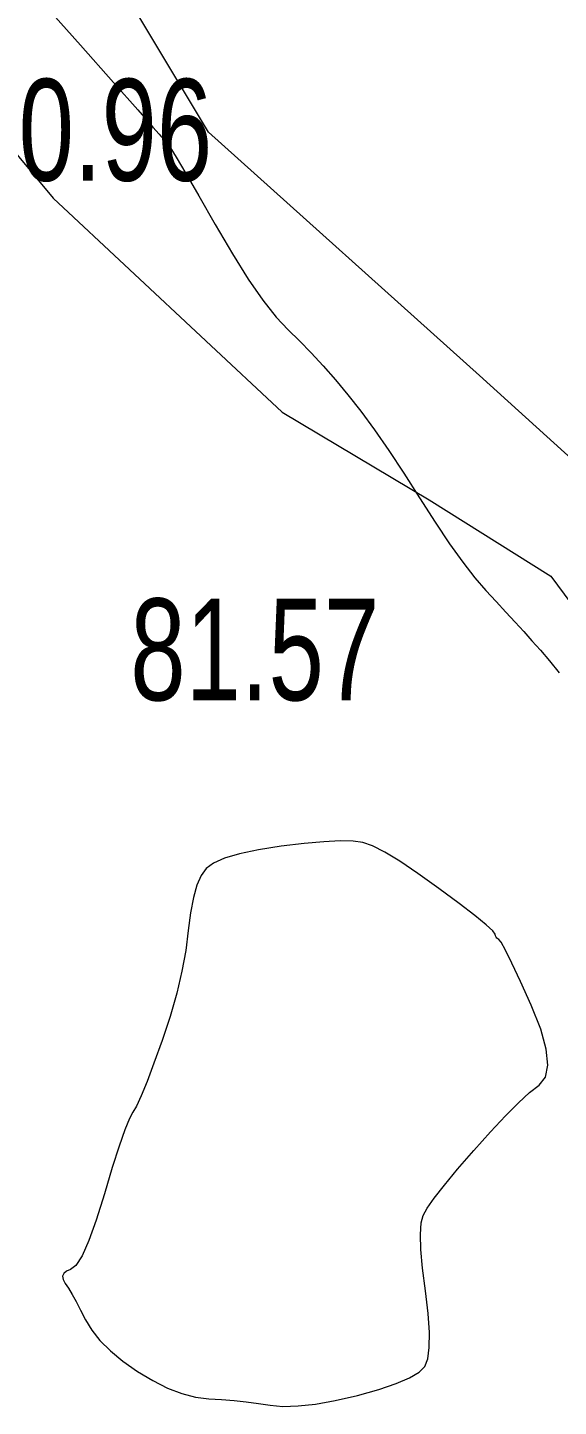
# Model space of a CAD drawing. Header units: metres. Extents: x 431726 to 434411, y 2469261 to 2472412.
# Drawn here: x 434195.9 to 434216.8, y 2470667.2 to 2470721.4 of the extents above; entities that cross this region are included whole.
import ezdxf

# ---------------------------------------------------------------- set-up
doc = ezdxf.new("R2010")
doc.units = ezdxf.units.M
doc.header["$MEASUREMENT"] = 0
for name, color, linetype, lineweight in [('CAO DO', 8, 'Continuous', 18), ('mat nuoc-ks', 8, 'DUONG_MEP_NUOC', 18), ('MH_DongMuc_Con', 8, 'Continuous', 18)]:
    doc.layers.add(name, color=color, linetype=linetype, lineweight=lineweight)
doc.styles.get("Standard").update_dxf_attribs({"font": 'arial.ttf'})
doc.linetypes.add('DUONG_MEP_NUOC', pattern='A,0.2,[130,ltypeshp.shx,S=0.15,R=0,X=0,Y=0.15],0.05,[130,ltypeshp.shx,S=0.15,R=0,X=0,Y=0.15],1', length=1.25)

msp = doc.modelspace()

# ---------------------------------------------------------------- linework, layer by layer
at = {"layer": 'mat nuoc-ks', "color": 8, "lineweight": 0}
for points in [[(434071.027, 2470829.01), (434068.102, 2470821.338), (434068.385, 2470816.35), (434070.457, 2470811.927), (434074.223, 2470810.515), (434083.829, 2470807.974), (434096.824, 2470804.21), (434113.68, 2470799.692), (434132.736, 2470796.742), (434143.942, 2470792.413), (434155.336, 2470786.013), (434160.892, 2470781.401), (434170.415, 2470767.626), (434175.029, 2470757.65), (434177.6, 2470749.394), (434183.046, 2470735.666), (434189.914, 2470723.122), (434196.901, 2470714.72), (434205.9, 2470706.317), (434211.68, 2470702.859), (434216.47, 2470699.867)], [(434219.926, 2470702.075), (434213.668, 2470707.747), (434203.006, 2470717.325), (434191.262, 2470736.864), (434185.392, 2470754.824), (434175.557, 2470774.509), (434171.004, 2470784.566), (434166.081, 2470788.128), (434158.84, 2470791.599), (434145.596, 2470796.423), (434131.115, 2470801.6), (434122.343, 2470806.092), (434109.254, 2470807.786), (434097.012, 2470808.068), (434085.053, 2470812.304), (434076.766, 2470814.092), (434074.412, 2470818.139), (434074.412, 2470824.256), (434074.818, 2470826.42)]]:
    msp.add_lwpolyline(points, dxfattribs=at)
at = {"layer": 'mat nuoc-ks', "color": 8, "lineweight": 0, "elevation": 76.059}
msp.add_lwpolyline([(434216.47, 2470699.867), (434228.812, 2470683.198), (434233.895, 2470681.052)], dxfattribs=at)
at = {"layer": 'MH_DongMuc_Con', "color": 8, "lineweight": 0, "elevation": 78}
for points in [[(434196.321, 2470722.601), (434197.976, 2470720.738), (434199.278, 2470719.27), (434200.228, 2470718.198), (434200.824, 2470717.522), (434201.067, 2470717.242), (434201.133, 2470717.164), (434201.196, 2470717.091), (434201.257, 2470717.025), (434201.316, 2470716.966), (434201.372, 2470716.913), (434201.492, 2470716.745), (434201.742, 2470716.338), (434202.121, 2470715.693), (434202.63, 2470714.811), (434203.269, 2470713.691), (434203.947, 2470712.534), (434204.573, 2470711.541), (434205.147, 2470710.714), (434205.669, 2470710.052), (434206.139, 2470709.554), (434206.588, 2470709.119), (434207.047, 2470708.647), (434207.516, 2470708.136), (434207.996, 2470707.586), (434208.486, 2470706.999), (434208.995, 2470706.351), (434209.532, 2470705.622), (434210.096, 2470704.811), (434210.689, 2470703.918), (434211.309, 2470702.943), (434211.921, 2470701.986), (434212.488, 2470701.142), (434213.009, 2470700.413), (434213.486, 2470699.799), (434213.918, 2470699.299), (434214.319, 2470698.866), (434214.7, 2470698.453), (434215.062, 2470698.059), (434215.404, 2470697.684), (434215.728, 2470697.328), (434216.057, 2470696.957), (434216.413, 2470696.536), (434216.796, 2470696.065)], [(434208.694, 2470689.444), (434208.182, 2470689.455), (434207.539, 2470689.426), (434206.766, 2470689.356), (434205.863, 2470689.245), (434204.971, 2470689.105), (434204.231, 2470688.947), (434203.642, 2470688.773), (434203.205, 2470688.58), (434202.919, 2470688.371), (434202.723, 2470688.098), (434202.555, 2470687.718), (434202.414, 2470687.231), (434202.3, 2470686.635), (434202.214, 2470685.931), (434202.115, 2470685.153), (434201.962, 2470684.331), (434201.756, 2470683.466), (434201.495, 2470682.559), (434201.181, 2470681.609), (434200.863, 2470680.719), (434200.589, 2470679.993), (434200.36, 2470679.43), (434200.176, 2470679.031), (434200.037, 2470678.796), (434199.898, 2470678.544), (434199.716, 2470678.097), (434199.491, 2470677.453), (434199.223, 2470676.614), (434198.912, 2470675.578), (434198.593, 2470674.552), (434198.3, 2470673.742), (434198.035, 2470673.148), (434197.796, 2470672.77), (434197.584, 2470672.608), (434197.417, 2470672.542), (434197.312, 2470672.455), (434197.271, 2470672.345), (434197.292, 2470672.213), (434197.376, 2470672.058), (434197.5, 2470671.869), (434197.641, 2470671.631), (434197.8, 2470671.345), (434197.976, 2470671.011), (434198.17, 2470670.628), (434198.414, 2470670.222), (434198.74, 2470669.817), (434199.148, 2470669.412), (434199.639, 2470669.008), (434200.211, 2470668.604), (434200.814, 2470668.239), (434201.396, 2470667.948), (434201.957, 2470667.733), (434202.497, 2470667.593), (434203.016, 2470667.528), (434203.519, 2470667.495), (434204.013, 2470667.453), (434204.495, 2470667.402), (434204.968, 2470667.341), (434205.431, 2470667.27), (434205.934, 2470667.225), (434206.529, 2470667.242), (434207.215, 2470667.32), (434207.993, 2470667.46), (434208.862, 2470667.661), (434209.7, 2470667.892), (434210.384, 2470668.122), (434210.914, 2470668.35), (434211.29, 2470668.576), (434211.511, 2470668.801), (434211.628, 2470669.098), (434211.688, 2470669.544), (434211.693, 2470670.137), (434211.642, 2470670.877), (434211.535, 2470671.766), (434211.423, 2470672.654), (434211.358, 2470673.395), (434211.341, 2470673.99), (434211.371, 2470674.437), (434211.448, 2470674.737), (434211.608, 2470675.02), (434211.886, 2470675.416), (434212.284, 2470675.926), (434212.8, 2470676.548), (434213.436, 2470677.284), (434214.094, 2470678.02), (434214.681, 2470678.646), (434215.195, 2470679.16), (434215.636, 2470679.562), (434216.005, 2470679.853), (434216.259, 2470680.168), (434216.355, 2470680.64), (434216.292, 2470681.271), (434216.071, 2470682.059), (434215.691, 2470683.005), (434215.273, 2470683.928), (434214.938, 2470684.648), (434214.684, 2470685.165), (434214.513, 2470685.478), (434214.423, 2470685.587), (434214.379, 2470685.602), (434214.343, 2470685.629), (434214.315, 2470685.669), (434214.295, 2470685.722), (434214.284, 2470685.788), (434214.189, 2470685.918), (434213.92, 2470686.163), (434213.477, 2470686.523), (434212.86, 2470686.998), (434212.068, 2470687.589), (434211.245, 2470688.179), (434210.535, 2470688.655), (434209.937, 2470689.015), (434209.451, 2470689.261), (434209.077, 2470689.391), (434208.694, 2470689.444)]]:
    msp.add_lwpolyline(points, dxfattribs=at)

# ---------------------------------------------------------------- texts
at = {"layer": 'CAO DO', "color": 8, "lineweight": 0, "width": 0.7}
for s, p in [('80.96', (434193.366, 2470715.411, 80.956)), ('81.57', (434199.932, 2470694.985, 81.566))]:
    msp.add_text(s, height=4, dxfattribs=at).set_placement(p)

doc.saveas('drawing.dxf')
